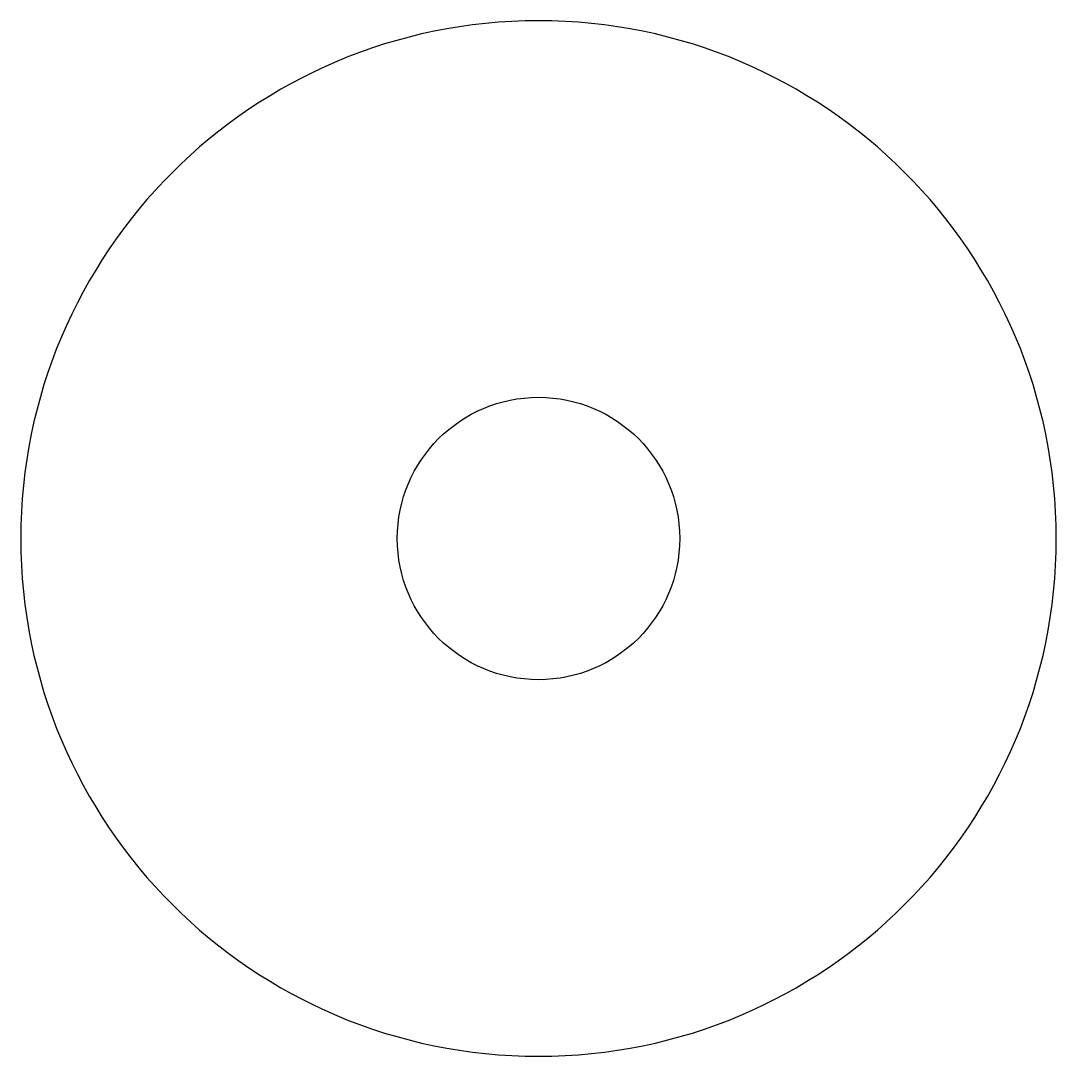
# Model space of a CAD drawing. Header units: millimetres. Extents: x 0 to 220, y 0 to 220.
import ezdxf

# ---------------------------------------------------------------- set-up
doc = ezdxf.new("R2010")
doc.units = ezdxf.units.MM
doc.layers.add('CUT', color=7, linetype='CONTINUOUS')
doc.layers.add('HOLE', color=7, linetype='CONTINUOUS')

msp = doc.modelspace()

# ---------------------------------------------------------------- linework, layer by layer
at = {"layer": 'CUT'}
msp.add_lwpolyline([(0, 110, 1), (220, 110, 1)], format="xyb", close=True, dxfattribs=at)
at = {"layer": 'HOLE'}
msp.add_lwpolyline([(80, 110, -1), (140, 110, -1)], format="xyb", close=True, dxfattribs=at)

doc.saveas('drawing.dxf')
